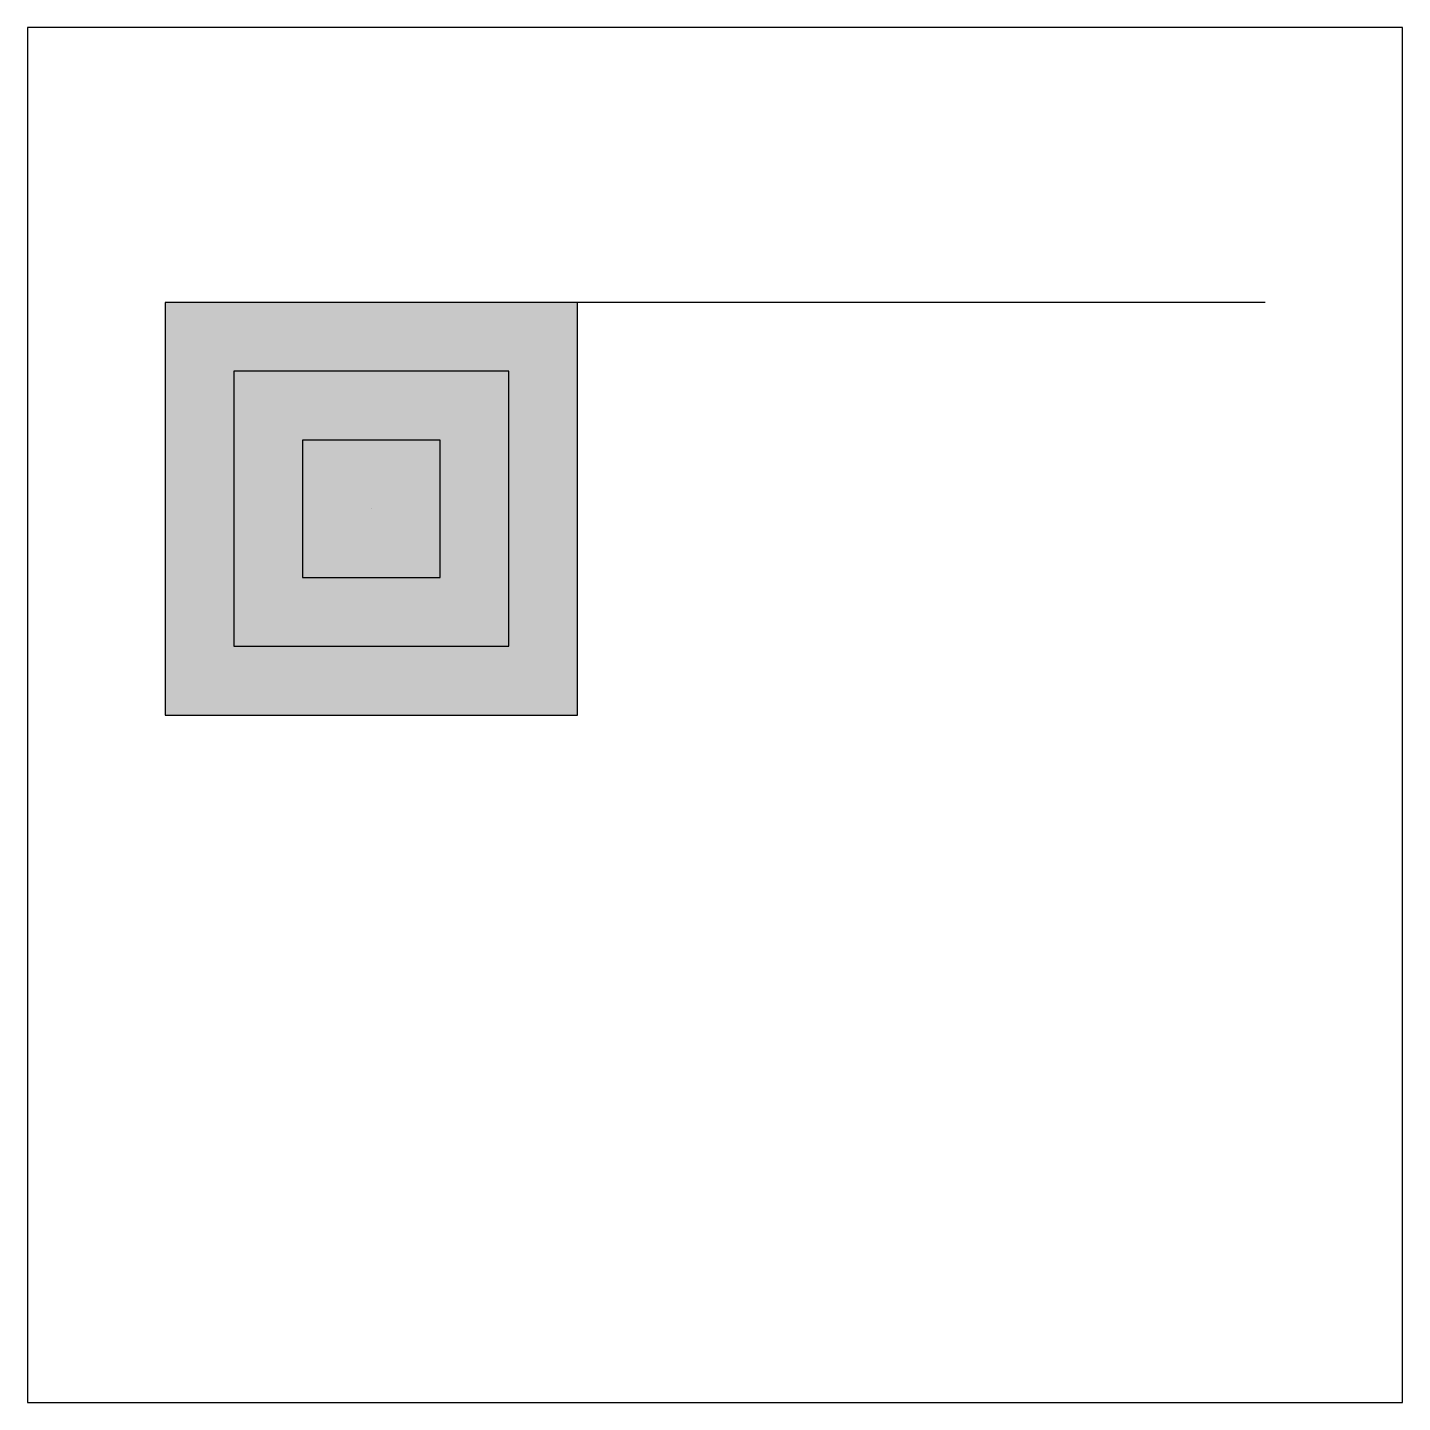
# Model space of a CAD drawing. Header units: feet. Extents: x -0.5 to 0.5, y -0.5 to 0.5.
import ezdxf

# ---------------------------------------------------------------- set-up
doc = ezdxf.new("R2010")
doc.units = ezdxf.units.FT
doc.header["$MEASUREMENT"] = 0

msp = doc.modelspace()

# ---------------------------------------------------------------- linework, layer by layer
at = {"elevation": 1.0001}
msp.add_lwpolyline([(0.4, 0.3), (-0.4, 0.3), (-0.4, 0), (-0.1, 0), (-0.1, 0.3)], dxfattribs=at)
for points in [[(-0.15, 0.25), (-0.35, 0.25), (-0.35, 0.05), (-0.15, 0.05)], [(-0.2, 0.2), (-0.3, 0.2), (-0.3, 0.1), (-0.2, 0.1)], [(-0.25, 0.15), (-0.25, 0.15), (-0.25, 0.15)]]:
    msp.add_lwpolyline(points, close=True, dxfattribs=at)
msp.add_solid([(-0.1, 0.3, 1.0001), (-0.4, 0.3, 1.0001), (-0.1, 0, 1.0001), (-0.4, 0, 1.0001)])
msp.add_3dface([(0.5, 0.5, 1), (-0.5, 0.5, 1), (-0.5, -0.5, 1), (0.5, -0.5, 1)])
at = {"layer": 'Defpoints'}
msp.add_point((0, 0), dxfattribs=at)

doc.saveas('drawing.dxf')
